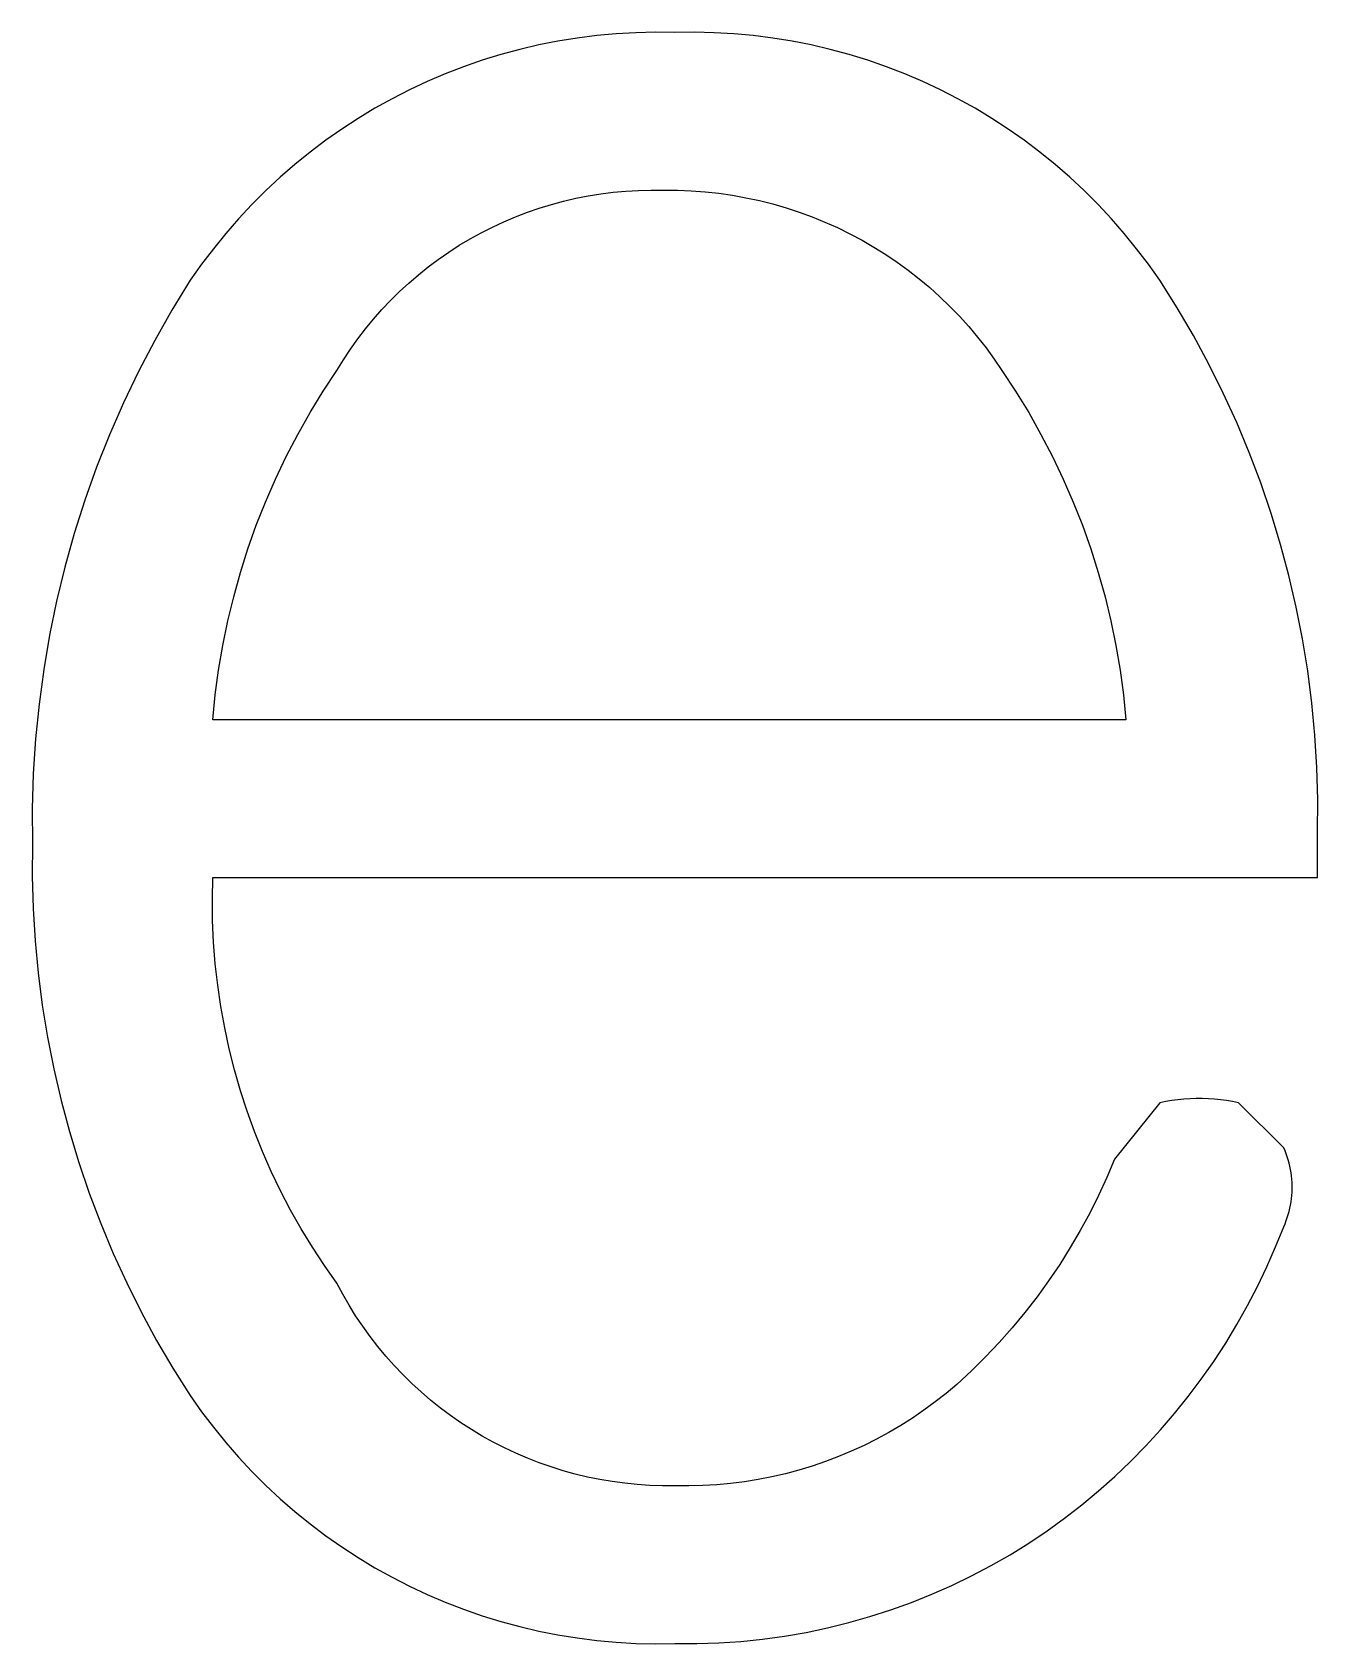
# Model space of a CAD drawing. Header units: millimetres. Extents: x 3033 to 5773, y 123 to 1487.
# Drawn here: x 4155.54 to 4161.42, y 169.06 to 176.43 of the extents above; entities that cross this region are included whole.
import ezdxf

# ---------------------------------------------------------------- set-up
doc = ezdxf.new("R2010")
doc.units = ezdxf.units.MM
doc.header["$MEASUREMENT"] = 0
doc.layers.add('TEX', color=70, linetype='Continuous')

msp = doc.modelspace()

# ---------------------------------------------------------------- linework, layer by layer
at = {"layer": 'TEX'}
for p, q in [((4157.949, 176.3885), (4157.8611, 176.3711)), ((4158.0374, 176.4028), (4157.949, 176.3885)), ((4158.1263, 176.4141), (4158.0374, 176.4028)), ((4158.2155, 176.4223), (4158.1263, 176.4141)), ((4158.3049, 176.4273), (4158.2155, 176.4223)), ((4158.3945, 176.4293), (4158.3049, 176.4273)), ((4158.484, 176.4282), (4158.3945, 176.4293)), ((4158.5736, 176.4293), (4158.484, 176.4282)), ((4158.6632, 176.4273), (4158.5736, 176.4293)), ((4158.7526, 176.4223), (4158.6632, 176.4273)), ((4158.8418, 176.4141), (4158.7526, 176.4223)), ((4158.9307, 176.4028), (4158.8418, 176.4141)), ((4159.0191, 176.3885), (4158.9307, 176.4028)), ((4159.107, 176.3711), (4159.0191, 176.3885)), ((4157.6019, 176.3008), (4157.5172, 176.2714)), ((4157.6874, 176.3272), (4157.6019, 176.3008)), ((4157.7739, 176.3507), (4157.6874, 176.3272)), ((4157.8611, 176.3711), (4157.7739, 176.3507)), ((4159.1942, 176.3507), (4159.107, 176.3711)), ((4159.2806, 176.3272), (4159.1942, 176.3507)), ((4159.3662, 176.3008), (4159.2806, 176.3272)), ((4159.4508, 176.2714), (4159.3662, 176.3008)), ((4157.4337, 176.2391), (4157.3513, 176.2039)), ((4157.5172, 176.2714), (4157.4337, 176.2391)), ((4159.5344, 176.2391), (4159.4508, 176.2714)), ((4159.6168, 176.2039), (4159.5344, 176.2391)), ((4157.2702, 176.1659), (4157.1904, 176.1251)), ((4157.3513, 176.2039), (4157.2702, 176.1659)), ((4159.6979, 176.1659), (4159.6168, 176.2039)), ((4159.7776, 176.1251), (4159.6979, 176.1659)), ((4157.1122, 176.0816), (4157.0354, 176.0353)), ((4157.1904, 176.1251), (4157.1122, 176.0816)), ((4159.8559, 176.0816), (4159.7776, 176.1251)), ((4159.9326, 176.0353), (4159.8559, 176.0816)), ((4157.0354, 176.0353), (4156.9604, 175.9865)), ((4160.0077, 175.9865), (4159.9326, 176.0353)), ((4156.887, 175.9351), (4156.8155, 175.8811)), ((4156.9604, 175.9865), (4156.887, 175.9351)), ((4160.0811, 175.9351), (4160.0077, 175.9865)), ((4160.1526, 175.8811), (4160.0811, 175.9351)), ((4156.8155, 175.8811), (4156.7459, 175.8247)), ((4160.2222, 175.8247), (4160.1526, 175.8811)), ((4156.7459, 175.8247), (4156.6783, 175.7659)), ((4160.2898, 175.7659), (4160.2222, 175.8247)), ((4156.6783, 175.7659), (4156.6128, 175.7049)), ((4160.3553, 175.7049), (4160.2898, 175.7659)), ((4156.5494, 175.6415), (4156.4883, 175.5761)), ((4156.6128, 175.7049), (4156.5494, 175.6415)), ((4157.8635, 175.6245), (4157.9188, 175.6414)), ((4157.9188, 175.6414), (4157.9745, 175.6565)), ((4157.9745, 175.6565), (4158.0308, 175.6696)), ((4158.0308, 175.6696), (4158.0875, 175.6808)), ((4158.0875, 175.6808), (4158.1445, 175.69)), ((4158.1445, 175.69), (4158.2018, 175.6973)), ((4158.2018, 175.6973), (4158.2593, 175.7026)), ((4158.2593, 175.7026), (4158.317, 175.7059)), ((4158.317, 175.7059), (4158.3747, 175.7072)), ((4158.3747, 175.7072), (4158.4325, 175.7065)), ((4158.4325, 175.7065), (4158.4955, 175.7063)), ((4158.4955, 175.7063), (4158.5586, 175.7038)), ((4158.5586, 175.7038), (4158.6214, 175.6992)), ((4158.6214, 175.6992), (4158.6841, 175.6924)), ((4158.6841, 175.6924), (4158.7465, 175.6834)), ((4158.7465, 175.6834), (4158.8086, 175.6722)), ((4158.8086, 175.6722), (4158.8702, 175.6589)), ((4158.8702, 175.6589), (4158.9314, 175.6435)), ((4158.9314, 175.6435), (4158.992, 175.626)), ((4160.4186, 175.6415), (4160.3553, 175.7049)), ((4160.4798, 175.5761), (4160.4186, 175.6415)), ((4156.4883, 175.5761), (4156.4295, 175.5085)), ((4157.6494, 175.538), (4157.7018, 175.5624)), ((4157.7018, 175.5624), (4157.755, 175.5849)), ((4157.755, 175.5849), (4157.8089, 175.6057)), ((4157.8089, 175.6057), (4157.8635, 175.6245)), ((4158.992, 175.626), (4159.0519, 175.6063)), ((4159.0519, 175.6063), (4159.1111, 175.5846)), ((4159.1111, 175.5846), (4159.1695, 175.5609)), ((4159.1695, 175.5609), (4159.2271, 175.5352)), ((4160.5386, 175.5085), (4160.4798, 175.5761)), ((4156.4295, 175.5085), (4156.373, 175.4389)), ((4157.5474, 175.484), (4157.5979, 175.5119)), ((4157.5979, 175.5119), (4157.6494, 175.538)), ((4159.2271, 175.5352), (4159.2837, 175.5074)), ((4159.2837, 175.5074), (4159.3393, 175.4778)), ((4160.595, 175.4389), (4160.5386, 175.5085)), ((4156.373, 175.4389), (4156.319, 175.3675)), ((4157.4018, 175.3901), (4157.4492, 175.423)), ((4157.4492, 175.423), (4157.4978, 175.4543)), ((4157.4978, 175.4543), (4157.5474, 175.484)), ((4159.3393, 175.4778), (4159.3939, 175.4462)), ((4159.3939, 175.4462), (4159.4474, 175.4127)), ((4160.649, 175.3675), (4160.595, 175.4389)), ((4156.319, 175.3675), (4156.2675, 175.2942)), ((4157.3105, 175.3193), (4157.3555, 175.3555)), ((4157.3555, 175.3555), (4157.4018, 175.3901)), ((4159.4474, 175.4127), (4159.4996, 175.3774)), ((4159.4996, 175.3774), (4159.5506, 175.3403)), ((4159.5506, 175.3403), (4159.6003, 175.3015)), ((4160.7005, 175.2942), (4160.649, 175.3675)), ((4156.2675, 175.2942), (4156.1839, 175.1581)), ((4157.2242, 175.2425), (4157.2667, 175.2817)), ((4157.2667, 175.2817), (4157.3105, 175.3193)), ((4159.6003, 175.3015), (4159.6486, 175.261)), ((4160.7796, 175.1689), (4160.7005, 175.2942)), ((4157.1434, 175.16), (4157.1831, 175.2019)), ((4157.1831, 175.2019), (4157.2242, 175.2425)), ((4159.6486, 175.261), (4159.6955, 175.2188)), ((4159.6955, 175.2188), (4159.7408, 175.175)), ((4156.1839, 175.1581), (4156.105, 175.0192)), ((4157.1052, 175.1166), (4157.1434, 175.16)), ((4159.7408, 175.175), (4159.7847, 175.1297)), ((4159.7847, 175.1297), (4159.8269, 175.0829)), ((4160.8545, 175.041), (4160.7796, 175.1689)), ((4157.0334, 175.0262), (4157.0685, 175.072)), ((4157.0685, 175.072), (4157.1052, 175.1166)), ((4159.8269, 175.0829), (4159.8675, 175.0346)), ((4156.105, 175.0192), (4156.031, 174.8776)), ((4156.9679, 174.931), (4156.9998, 174.9792)), ((4156.9998, 174.9792), (4157.0334, 175.0262)), ((4159.8675, 175.0346), (4159.9064, 174.985)), ((4159.9064, 174.985), (4159.9435, 174.934)), ((4160.925, 174.9107), (4160.8545, 175.041)), ((4156.9376, 174.8818), (4156.9679, 174.931)), ((4159.9435, 174.934), (4159.9789, 174.8818)), ((4160.9911, 174.7781), (4160.925, 174.9107)), ((4156.031, 174.8776), (4155.9619, 174.7335)), ((4156.8747, 174.7864), (4156.9376, 174.8818)), ((4159.9789, 174.8818), (4160.0418, 174.7864)), ((4156.8151, 174.6888), (4156.8747, 174.7864)), ((4160.0418, 174.7864), (4160.1014, 174.6888)), ((4161.0528, 174.6434), (4160.9911, 174.7781)), ((4155.9619, 174.7335), (4155.898, 174.5872)), ((4156.7589, 174.5893), (4156.8151, 174.6888)), ((4160.1014, 174.6888), (4160.1576, 174.5893)), ((4161.1099, 174.5067), (4161.0528, 174.6434)), ((4155.898, 174.5872), (4155.8391, 174.4387)), ((4156.7062, 174.4879), (4156.7589, 174.5893)), ((4160.1576, 174.5893), (4160.2103, 174.4879)), ((4156.657, 174.3847), (4156.7062, 174.4879)), ((4160.2103, 174.4879), (4160.2595, 174.3847)), ((4161.1624, 174.3681), (4161.1099, 174.5067)), ((4155.8391, 174.4387), (4155.7854, 174.2882)), ((4156.6115, 174.2798), (4156.657, 174.3847)), ((4160.2595, 174.3847), (4160.3051, 174.2798)), ((4161.2102, 174.2279), (4161.1624, 174.3681)), ((4155.7854, 174.2882), (4155.737, 174.136)), ((4156.5695, 174.1735), (4156.6115, 174.2798)), ((4160.3051, 174.2798), (4160.347, 174.1735)), ((4156.5313, 174.0658), (4156.5695, 174.1735)), ((4160.347, 174.1735), (4160.3852, 174.0658)), ((4161.2533, 174.0861), (4161.2102, 174.2279)), ((4155.737, 174.136), (4155.694, 173.9821)), ((4161.2916, 173.943), (4161.2533, 174.0861)), ((4156.4968, 173.9568), (4156.5313, 174.0658)), ((4160.3852, 174.0658), (4160.4197, 173.9568)), ((4155.694, 173.9821), (4155.6563, 173.8269)), ((4156.4661, 173.8467), (4156.4968, 173.9568)), ((4160.4197, 173.9568), (4160.4504, 173.8467)), ((4161.3251, 173.7987), (4161.2916, 173.943)), ((4155.6563, 173.8269), (4155.624, 173.6704)), ((4156.4393, 173.7356), (4156.4661, 173.8467)), ((4160.4504, 173.8467), (4160.4773, 173.7356)), ((4161.3537, 173.6533), (4161.3251, 173.7987)), ((4156.4163, 173.6236), (4156.4393, 173.7356)), ((4160.4773, 173.7356), (4160.5003, 173.6236)), ((4155.624, 173.6704), (4155.5972, 173.513)), ((4161.3775, 173.507), (4161.3537, 173.6533)), ((4156.3971, 173.5109), (4156.4163, 173.6236)), ((4160.5003, 173.6236), (4160.5194, 173.5109)), ((4155.5972, 173.513), (4155.5759, 173.3546)), ((4156.3819, 173.3976), (4156.3971, 173.5109)), ((4160.5194, 173.5109), (4160.5346, 173.3976)), ((4161.3963, 173.3601), (4161.3775, 173.507)), ((4155.5759, 173.3546), (4155.56, 173.1957)), ((4156.3706, 173.2839), (4156.3819, 173.3976)), ((4160.5346, 173.3976), (4160.5459, 173.2839)), ((4161.4102, 173.2126), (4161.3963, 173.3601)), ((4160.5459, 173.2839), (4156.3706, 173.2839)), ((4161.4192, 173.0647), (4161.4102, 173.2126)), ((4155.56, 173.1957), (4155.5498, 173.0363)), ((4161.4232, 172.9166), (4161.4192, 173.0647)), ((4155.5498, 173.0363), (4155.5451, 172.8766)), ((4161.4222, 172.7684), (4161.4232, 172.9166)), ((4155.5451, 172.8766), (4155.5459, 172.7168)), ((4161.4222, 172.5622), (4161.4222, 172.7684)), ((4155.5459, 172.7168), (4155.5449, 172.5687)), ((4155.5449, 172.5687), (4155.5489, 172.4206)), ((4156.3685, 172.4634), (4156.3706, 172.5622)), ((4156.3706, 172.5622), (4161.4222, 172.5622)), ((4155.5489, 172.4206), (4155.5579, 172.2727)), ((4156.3696, 172.3645), (4156.3685, 172.4634)), ((4156.3741, 172.2658), (4156.3696, 172.3645)), ((4155.5579, 172.2727), (4155.5718, 172.1252)), ((4156.3818, 172.1672), (4156.3741, 172.2658)), ((4155.5718, 172.1252), (4155.5906, 171.9782)), ((4156.3929, 172.069), (4156.3818, 172.1672)), ((4156.4073, 171.9712), (4156.3929, 172.069)), ((4155.5906, 171.9782), (4155.6144, 171.832)), ((4156.4249, 171.8739), (4156.4073, 171.9712)), ((4156.4457, 171.7773), (4156.4249, 171.8739)), ((4155.6144, 171.832), (4155.643, 171.6866)), ((4156.4698, 171.6814), (4156.4457, 171.7773)), ((4155.643, 171.6866), (4155.6765, 171.5423)), ((4156.4971, 171.5864), (4156.4698, 171.6814)), ((4156.5276, 171.4924), (4156.4971, 171.5864)), ((4155.6765, 171.5423), (4155.7148, 171.3991)), ((4160.7005, 171.5313), (4160.4943, 171.2735)), ((4160.7279, 171.5368), (4160.7005, 171.5313)), ((4160.7555, 171.5414), (4160.7279, 171.5368)), ((4160.7833, 171.5451), (4160.7555, 171.5414)), ((4160.8111, 171.5479), (4160.7833, 171.5451)), ((4160.839, 171.5498), (4160.8111, 171.5479)), ((4160.867, 171.5507), (4160.839, 171.5498)), ((4160.8949, 171.5507), (4160.867, 171.5507)), ((4160.9229, 171.5498), (4160.8949, 171.5507)), ((4160.9508, 171.5479), (4160.9229, 171.5498)), ((4160.9786, 171.5451), (4160.9508, 171.5479)), ((4161.0063, 171.5414), (4160.9786, 171.5451)), ((4161.0339, 171.5368), (4161.0063, 171.5414)), ((4161.0614, 171.5313), (4161.0339, 171.5368)), ((4161.2675, 171.3251), (4161.0614, 171.5313)), ((4156.5612, 171.3994), (4156.5276, 171.4924)), ((4155.7148, 171.3991), (4155.7579, 171.2574)), ((4156.5979, 171.3076), (4156.5612, 171.3994)), ((4156.6377, 171.2171), (4156.5979, 171.3076)), ((4161.2734, 171.3114), (4161.2675, 171.3251)), ((4161.2788, 171.2976), (4161.2734, 171.3114)), ((4161.2837, 171.2835), (4161.2788, 171.2976)), ((4155.7579, 171.2574), (4155.8057, 171.1171)), ((4156.6804, 171.128), (4156.6377, 171.2171)), ((4160.4943, 171.2735), (4160.4591, 171.19)), ((4161.2882, 171.2694), (4161.2837, 171.2835)), ((4161.2921, 171.255), (4161.2882, 171.2694)), ((4161.2956, 171.2406), (4161.2921, 171.255)), ((4161.2986, 171.226), (4161.2956, 171.2406)), ((4161.3011, 171.2113), (4161.2986, 171.226)), ((4161.3031, 171.1966), (4161.3011, 171.2113)), ((4160.4591, 171.19), (4160.4212, 171.1076)), ((4161.3046, 171.1818), (4161.3031, 171.1966)), ((4161.3056, 171.167), (4161.3046, 171.1818)), ((4161.3061, 171.1521), (4161.3056, 171.167)), ((4161.3056, 171.1224), (4161.3061, 171.1372)), ((4161.3061, 171.1372), (4161.3061, 171.1521)), ((4155.8057, 171.1171), (4155.8582, 170.9786)), ((4156.7262, 171.0403), (4156.6804, 171.128)), ((4160.4212, 171.1076), (4160.3806, 171.0266)), ((4161.2956, 171.0488), (4161.2986, 171.0634)), ((4161.2986, 171.0634), (4161.3011, 171.078)), ((4161.3011, 171.078), (4161.3031, 171.0928)), ((4161.3031, 171.0928), (4161.3046, 171.1076)), ((4161.3046, 171.1076), (4161.3056, 171.1224)), ((4156.7748, 170.9543), (4156.7262, 171.0403)), ((4160.3806, 171.0266), (4160.3374, 170.9468)), ((4161.2734, 170.9779), (4161.2788, 170.9918)), ((4161.2788, 170.9918), (4161.2837, 171.0058)), ((4161.2837, 171.0058), (4161.2882, 171.02)), ((4161.2882, 171.02), (4161.2921, 171.0343)), ((4161.2921, 171.0343), (4161.2956, 171.0488)), ((4155.8582, 170.9786), (4155.9153, 170.8418)), ((4156.8263, 170.8699), (4156.7748, 170.9543)), ((4160.3374, 170.9468), (4160.2917, 170.8686)), ((4161.2307, 170.8719), (4161.2675, 170.9643)), ((4161.2675, 170.9643), (4161.2734, 170.9779)), ((4155.9153, 170.8418), (4155.9769, 170.7071)), ((4156.8806, 170.7873), (4156.8263, 170.8699)), ((4160.2917, 170.8686), (4160.2434, 170.7919)), ((4161.1909, 170.7808), (4161.2307, 170.8719)), ((4156.9376, 170.7065), (4156.8806, 170.7873)), ((4160.2434, 170.7919), (4160.1926, 170.7167)), ((4161.1481, 170.6911), (4161.1909, 170.7808)), ((4155.9769, 170.7071), (4156.043, 170.5745)), ((4156.9647, 170.6557), (4156.9376, 170.7065)), ((4160.1926, 170.7167), (4160.1394, 170.6433)), ((4156.9934, 170.6058), (4156.9647, 170.6557)), ((4160.1394, 170.6433), (4160.0838, 170.5717)), ((4161.1023, 170.6029), (4161.1481, 170.6911)), ((4156.043, 170.5745), (4156.1136, 170.4442)), ((4157.0238, 170.5569), (4156.9934, 170.6058)), ((4157.0559, 170.509), (4157.0238, 170.5569)), ((4160.0838, 170.5717), (4160.026, 170.5019)), ((4161.0536, 170.5162), (4161.1023, 170.6029)), ((4157.0895, 170.4623), (4157.0559, 170.509)), ((4160.026, 170.5019), (4159.9658, 170.434)), ((4161.0021, 170.4312), (4161.0536, 170.5162)), ((4156.1136, 170.4442), (4156.1884, 170.3164)), ((4157.1247, 170.4167), (4157.0895, 170.4623)), ((4157.1615, 170.3723), (4157.1247, 170.4167)), ((4159.9658, 170.434), (4159.9035, 170.3681)), ((4160.9477, 170.3479), (4161.0021, 170.4312)), ((4157.1997, 170.3292), (4157.1615, 170.3723)), ((4157.2394, 170.2875), (4157.1997, 170.3292)), ((4159.9035, 170.3681), (4159.8391, 170.3043)), ((4160.8907, 170.2665), (4160.9477, 170.3479)), ((4156.1884, 170.3164), (4156.2675, 170.1911)), ((4157.2804, 170.2471), (4157.2394, 170.2875)), ((4159.8391, 170.3043), (4159.7727, 170.2426)), ((4160.8309, 170.187), (4160.8907, 170.2665)), ((4156.2675, 170.1911), (4156.319, 170.1178)), ((4157.3228, 170.2081), (4157.2804, 170.2471)), ((4157.3665, 170.1705), (4157.3228, 170.2081)), ((4159.724, 170.2016), (4159.6739, 170.1622)), ((4159.7727, 170.2426), (4159.724, 170.2016)), ((4160.7686, 170.1096), (4160.8309, 170.187)), ((4156.319, 170.1178), (4156.373, 170.0463)), ((4157.4114, 170.1345), (4157.3665, 170.1705)), ((4157.4575, 170.1), (4157.4114, 170.1345)), ((4159.6226, 170.1245), (4159.5699, 170.0885)), ((4159.6739, 170.1622), (4159.6226, 170.1245)), ((4160.7037, 170.0342), (4160.7686, 170.1096)), ((4156.373, 170.0463), (4156.4295, 169.9767)), ((4157.5048, 170.0671), (4157.4575, 170.1)), ((4157.5532, 170.0358), (4157.5048, 170.0671)), ((4157.6026, 170.0062), (4157.5532, 170.0358)), ((4159.5161, 170.0544), (4159.4612, 170.0221)), ((4159.5699, 170.0885), (4159.5161, 170.0544)), ((4160.6364, 169.9611), (4160.7037, 170.0342)), ((4156.4295, 169.9767), (4156.4883, 169.9092)), ((4157.6529, 169.9782), (4157.6026, 170.0062)), ((4157.7042, 169.952), (4157.6529, 169.9782)), ((4159.3483, 169.9632), (4159.2903, 169.9366)), ((4159.4052, 169.9917), (4159.3483, 169.9632)), ((4159.4612, 170.0221), (4159.4052, 169.9917)), ((4160.5667, 169.8902), (4160.6364, 169.9611)), ((4156.4883, 169.9092), (4156.5494, 169.8437)), ((4157.7563, 169.9276), (4157.7042, 169.952)), ((4157.8093, 169.9049), (4157.7563, 169.9276)), ((4157.863, 169.884), (4157.8093, 169.9049)), ((4157.9173, 169.8649), (4157.863, 169.884)), ((4159.172, 169.8895), (4159.1117, 169.8689)), ((4159.2316, 169.912), (4159.172, 169.8895)), ((4159.2903, 169.9366), (4159.2316, 169.912)), ((4160.4947, 169.8217), (4160.5667, 169.8902)), ((4156.5494, 169.8437), (4156.6128, 169.7804)), ((4157.9723, 169.8477), (4157.9173, 169.8649)), ((4158.0278, 169.8324), (4157.9723, 169.8477)), ((4158.0838, 169.8189), (4158.0278, 169.8324)), ((4158.1402, 169.8074), (4158.0838, 169.8189)), ((4158.9271, 169.8196), (4158.8646, 169.8073)), ((4158.9892, 169.8339), (4158.9271, 169.8196)), ((4159.0507, 169.8504), (4158.9892, 169.8339)), ((4159.1117, 169.8689), (4159.0507, 169.8504)), ((4160.4204, 169.7556), (4160.4947, 169.8217)), ((4156.6128, 169.7804), (4156.6783, 169.7193)), ((4158.197, 169.7978), (4158.1402, 169.8074)), ((4158.2541, 169.7901), (4158.197, 169.7978)), ((4158.3114, 169.7843), (4158.2541, 169.7901)), ((4158.3689, 169.7805), (4158.3114, 169.7843)), ((4158.4264, 169.7786), (4158.3689, 169.7805)), ((4158.484, 169.7787), (4158.4264, 169.7786)), ((4158.5477, 169.7781), (4158.484, 169.7787)), ((4158.6114, 169.7797), (4158.5477, 169.7781)), ((4158.675, 169.7834), (4158.6114, 169.7797)), ((4158.7385, 169.7892), (4158.675, 169.7834)), ((4158.8017, 169.7972), (4158.7385, 169.7892)), ((4158.8646, 169.8073), (4158.8017, 169.7972)), ((4160.344, 169.692), (4160.4204, 169.7556)), ((4156.6783, 169.7193), (4156.7459, 169.6605)), ((4160.2655, 169.6309), (4160.344, 169.692)), ((4156.7459, 169.6605), (4156.8155, 169.6041)), ((4156.8155, 169.6041), (4156.887, 169.5502)), ((4160.1851, 169.5725), (4160.2655, 169.6309)), ((4156.887, 169.5502), (4156.9604, 169.4988)), ((4160.0164, 169.4636), (4160.1017, 169.5166)), ((4160.1017, 169.5166), (4160.1851, 169.5725)), ((4156.9604, 169.4988), (4157.0354, 169.4499)), ((4157.0354, 169.4499), (4157.1122, 169.4037)), ((4159.9294, 169.4137), (4160.0164, 169.4636)), ((4157.1122, 169.4037), (4157.1904, 169.3601)), ((4159.8406, 169.3668), (4159.9294, 169.4137)), ((4157.1904, 169.3601), (4157.2702, 169.3193)), ((4157.2702, 169.3193), (4157.3513, 169.2813)), ((4159.6585, 169.2824), (4159.7503, 169.323)), ((4159.7503, 169.323), (4159.8406, 169.3668)), ((4157.3513, 169.2813), (4157.4337, 169.2461)), ((4157.4337, 169.2461), (4157.5172, 169.2138)), ((4159.4709, 169.2109), (4159.5653, 169.245)), ((4159.5653, 169.245), (4159.6585, 169.2824)), ((4157.5172, 169.2138), (4157.6019, 169.1845)), ((4157.6019, 169.1845), (4157.6874, 169.158)), ((4157.6874, 169.158), (4157.7739, 169.1346)), ((4159.1813, 169.1286), (4159.2788, 169.1527)), ((4159.2788, 169.1527), (4159.3754, 169.1801)), ((4159.3754, 169.1801), (4159.4709, 169.2109)), ((4157.7739, 169.1346), (4157.8611, 169.1142)), ((4157.8611, 169.1142), (4157.949, 169.0968)), ((4157.949, 169.0968), (4158.0374, 169.0824)), ((4158.0374, 169.0824), (4158.1263, 169.0712)), ((4158.7849, 169.0668), (4158.8848, 169.0771)), ((4158.8848, 169.0771), (4158.9842, 169.0908)), ((4158.9842, 169.0908), (4159.0831, 169.108)), ((4159.0831, 169.108), (4159.1813, 169.1286)), ((4158.1263, 169.0712), (4158.2155, 169.063)), ((4158.2155, 169.063), (4158.3049, 169.0579)), ((4158.3049, 169.0579), (4158.3945, 169.0559)), ((4158.3945, 169.0559), (4158.484, 169.0571)), ((4158.484, 169.0571), (4158.5844, 169.0568)), ((4158.5844, 169.0568), (4158.6847, 169.0601)), ((4158.6847, 169.0601), (4158.7849, 169.0668))]:
    msp.add_line(p, q, dxfattribs=at)

doc.saveas('drawing.dxf')
